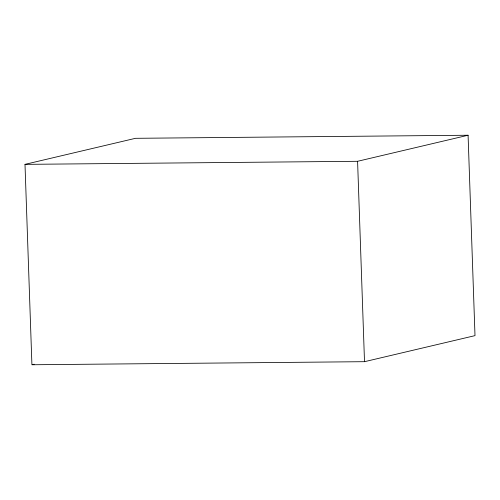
<?xml version="1.0" encoding="UTF-8"?>
<svg xmlns="http://www.w3.org/2000/svg" width="500" height="500" viewBox="0 0 500 500"><rect width="100%" height="100%" fill="white"/><g stroke="black" fill="none" stroke-linecap="round" stroke-linejoin="round"><path stroke-width="0.75" d="M25 164.363L135.494 138.312L468.081 135.238L475 335.637L364.506 361.688L31.919 364.762L25 164.363L357.587 161.294L468.081 135.238M32.675 364.581L34.188 364.225M357.587 161.294L364.506 361.688"/></g></svg>
